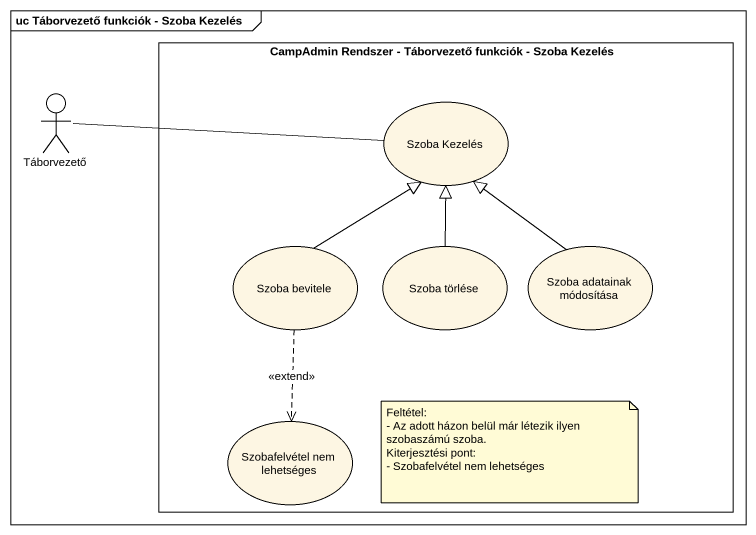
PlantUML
@startuml
mainframe uc Táborvezető funkciók - Szoba Kezelés
rectangle "CampAdmin Rendszer - Táborvezető funkciók - Szoba Kezelés" as CampAdmin_Rendszer {
  usecase "Szoba Kezelés" as Szoba_Kezelés
  usecase "Szoba bevitele" as Szoba_bevitele
  usecase "Szoba törlése" as Szoba_törlése
  usecase "Szoba adatainak módosítása" as Szoba_adatainak_módosítása
  usecase "Szobafelvétel nem lehetséges" as Szobafelvétel_nem_lehetséges
}
actor Táborvezető
Szoba_Kezelés -left- Táborvezető
Szoba_bevitele -up-|> Szoba_Kezelés
Szoba_bevitele ..> Szobafelvétel_nem_lehetséges : <<extend>>
Szoba_törlése -up-|> Szoba_Kezelés
Szoba_adatainak_módosítása -up-|> Szoba_Kezelés
note as N1
  Feltétel:
  - Az adott házon belül már létezik ilyen szobaszámú szoba.
  Kiterjesztési pont:
  - Szobafelvétel nem lehetséges
end note
@enduml
